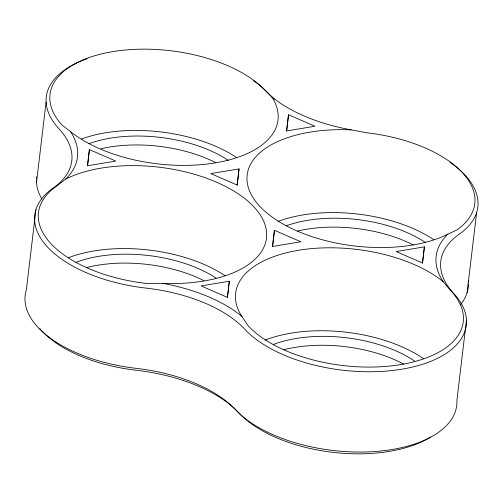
<?xml version="1.0" encoding="UTF-8"?>
<svg xmlns="http://www.w3.org/2000/svg" width="503" height="503" viewBox="0 0 503 503"><rect width="100%" height="100%" fill="white"/><g stroke="black" fill="none" stroke-linecap="round" stroke-linejoin="round"><path stroke-width="0.75" d="M89.396 149.586L87.579 165.77L115.835 161.061L89.396 149.586L87.453 165.871M239.038 168.907L237.221 185.091L210.782 173.61L239.038 168.907L237.095 185.192M229.311 281.221L227.494 297.411L201.055 285.93L229.311 281.221L227.369 297.512M274.437 230.286L272.62 246.47L300.876 241.767L274.437 230.286L272.494 246.571M288.502 114.766L286.685 130.95L314.941 126.24L288.502 114.766L286.559 131.05M424.394 246.854L422.577 263.038L396.138 251.557L424.394 246.854L422.451 263.138M36.53 182.293L46.106 102.015M35.927 209.606L26.357 289.891A117.972 59.341 6.8 0 0 136.558 368.397A117.972 59.341 6.8 0 1 235.184 409.48A117.972 59.341 6.8 0 0 368.617 451.87A117.972 59.341 6.8 0 0 456.894 400.369L466.47 320.09M467.073 292.777L476.643 212.492M162.45 283.327A114.854 57.776 6.8 0 0 254.059 207.066A114.854 57.776 6.8 0 0 65.761 179.043L56.474 186.217A114.558 57.625 6.8 0 0 146.65 283.472L162.45 283.327A123.172 61.957 6.8 0 1 241.874 316.412L248.13 325.749A114.558 57.625 6.8 0 0 401.564 364.43A114.558 57.625 6.8 0 0 450.87 290.809L443.231 281.711A114.854 57.776 6.8 0 0 297.487 250.45A114.854 57.776 6.8 0 0 241.874 316.412M351.182 129.856A114.854 57.776 6.8 0 0 259.573 206.111A114.854 57.776 6.8 0 0 447.871 234.134L456.799 230.022A114.558 57.625 6.8 0 0 366.624 132.767L351.182 129.856A123.172 61.957 6.8 0 1 271.765 96.771L265.144 90.49A114.558 57.625 6.8 0 0 111.71 51.809A114.558 57.625 6.8 0 0 62.403 125.429L70.401 131.472A114.854 57.776 6.8 0 0 216.152 162.727A114.854 57.776 6.8 0 0 271.765 96.771M41.85 199.056A117.972 59.341 6.8 0 1 36.505 179.942M36.587 178.37A117.972 59.341 6.8 0 1 36.757 176.811M468.45 284.34A117.972 59.341 6.8 0 1 460.798 304.277M468.274 280.429A117.972 59.341 6.8 0 1 468.444 282.774M430.637 437.013A112.779 56.732 6.8 0 1 239.252 413.145A123.172 61.957 6.8 0 0 136.282 370.252A112.779 56.732 6.8 0 1 39.844 328.534M451.637 163.437A117.972 59.341 6.8 0 1 459.302 234.14A117.972 59.341 6.8 0 0 453.543 293.218A117.972 59.341 6.8 0 1 402.765 369.032A117.972 59.341 6.8 0 1 244.76 329.201A117.972 59.341 6.8 0 0 146.134 288.112A117.972 59.341 6.8 0 1 53.268 187.959A117.972 59.341 6.8 0 0 59.033 128.881A117.972 59.341 6.8 0 1 87.151 58.782M449.833 162.18A117.972 59.341 6.8 0 1 451.046 163.016M274.298 99.116A117.972 59.341 6.8 0 1 267.816 92.904A117.972 59.341 6.8 0 0 253.267 80.486M297.55 231.066A98.745 49.671 6.8 0 1 413.252 244.917M86.56 267.59A98.745 49.671 6.8 0 1 203.79 280.555M101.04 148.725A98.745 49.671 6.8 0 1 215.315 162.406M283.811 349.755A98.745 49.671 6.8 0 1 403.739 364.115M70.401 131.472A123.172 61.957 6.8 0 1 65.761 179.043M443.231 281.711A123.172 61.957 6.8 0 1 447.871 234.134M278.008 221.433A109.66 55.16 6.8 0 1 433.863 239.742M265.112 340.11A109.66 55.16 6.8 0 1 423.551 358.714M68.54 257.674A109.66 55.16 6.8 0 1 225.08 275.719M81.442 139.01A109.66 55.16 6.8 0 1 236.605 157.571M273.23 344.524A98.745 49.671 6.8 0 1 414.667 361.135M88.968 143.657A98.745 49.671 6.8 0 1 228.287 160.382M75.978 262.359A98.745 49.671 6.8 0 1 216.101 278.096M286.22 225.828A98.745 49.671 6.8 0 1 425.538 242.547"/></g></svg>
